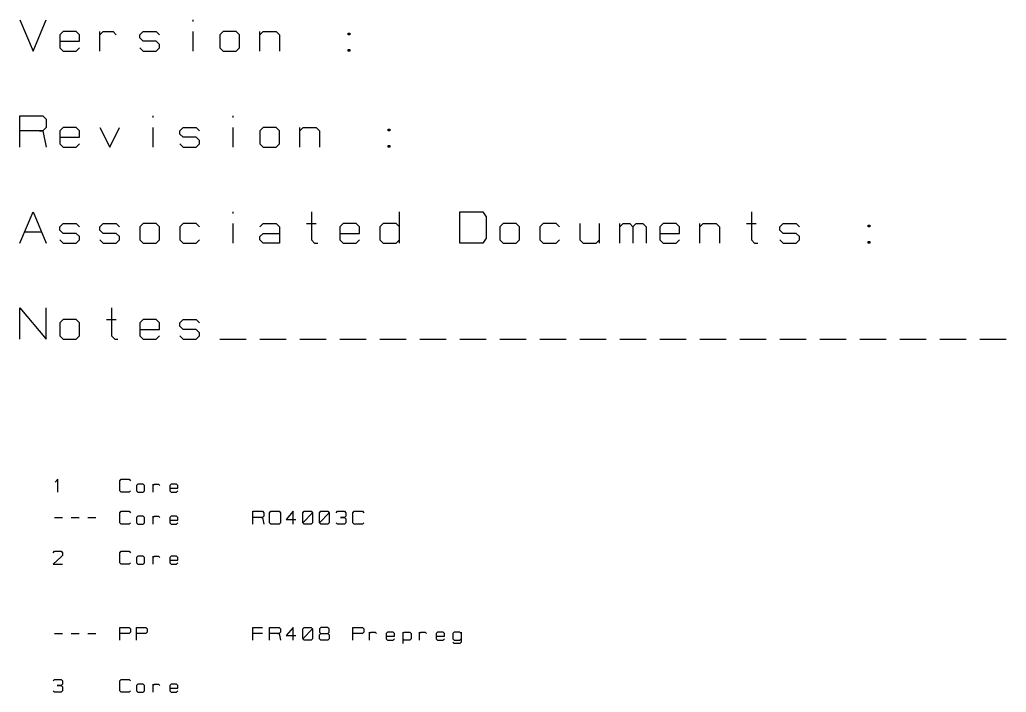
# Model space of a CAD drawing. Extents: x 0 to 291, y 0 to 144.
# Drawn here: x 0 to 49.33, y 71.77 to 105.39 of the extents above; entities that cross this region are included whole.
import ezdxf

# ---------------------------------------------------------------- set-up
doc = ezdxf.new("R2010")
doc.units = 0

msp = doc.modelspace()

# ---------------------------------------------------------------- linework, layer by layer
at = {"layer": 'StackupLayer'}
for p, q in [((0, 105.392), (0.664, 103.815)), ((0.664, 103.815), (1.328, 105.392)), ((8.664, 105.309), (8.664, 105.392)), ((2.166, 104.811), (2, 104.645)), ((2, 104.645), (2, 103.981)), ((2.83, 104.811), (2.166, 104.811)), ((2.996, 104.645), (2.83, 104.811)), ((2.996, 104.313), (2.996, 104.645)), ((4, 103.815), (4, 104.811)), ((4, 104.645), (4.166, 104.811)), ((4.166, 104.811), (4.664, 104.811)), ((4.664, 104.811), (4.83, 104.645)), ((6, 104.645), (6.166, 104.811)), ((6, 104.479), (6, 104.645)), ((6.166, 104.811), (6.83, 104.811)), ((6.83, 104.811), (6.996, 104.645)), ((8.664, 103.815), (8.664, 104.811)), ((10.166, 104.811), (10, 104.645)), ((10, 104.645), (10, 103.981)), ((10.83, 104.811), (10.166, 104.811)), ((10.996, 104.645), (10.83, 104.811)), ((10.996, 103.981), (10.996, 104.645)), ((12, 103.815), (12, 104.811)), ((12, 104.645), (12.166, 104.811)), ((12.166, 104.811), (12.83, 104.811)), ((12.83, 104.811), (12.996, 104.645)), ((12.996, 104.645), (12.996, 103.815)), ((16.415, 104.645), (16.415, 104.728)), ((16.415, 104.728), (16.498, 104.728)), ((16.498, 104.645), (16.415, 104.645)), ((16.498, 104.728), (16.498, 104.645)), ((2, 104.313), (2.996, 104.313)), ((6.166, 104.313), (6, 104.479)), ((6.83, 104.313), (6.166, 104.313)), ((6.996, 104.147), (6.83, 104.313)), ((6.996, 103.981), (6.996, 104.147)), ((2, 103.981), (2.166, 103.815)), ((2.166, 103.815), (2.83, 103.815)), ((2.83, 103.815), (2.996, 103.981)), ((6, 103.981), (6.166, 103.815)), ((6.166, 103.815), (6.83, 103.815)), ((6.83, 103.815), (6.996, 103.981)), ((10, 103.981), (10.166, 103.815)), ((10.166, 103.815), (10.83, 103.815)), ((10.83, 103.815), (10.996, 103.981)), ((16.415, 103.815), (16.415, 103.898)), ((16.415, 103.898), (16.498, 103.898)), ((16.498, 103.815), (16.415, 103.815)), ((16.498, 103.898), (16.498, 103.815)), ((0, 99.015), (0, 100.592)), ((0, 100.592), (1.162, 100.592)), ((1.162, 100.592), (1.328, 100.426)), ((1.328, 100.426), (1.328, 100.011)), ((6.664, 100.509), (6.664, 100.592)), ((10.664, 100.509), (10.664, 100.592)), ((1.162, 99.845), (0, 99.845)), ((0.996, 99.845), (1.162, 99.845)), ((1.328, 100.011), (1.162, 99.845)), ((1.162, 99.845), (1.328, 99.015)), ((2.166, 100.011), (2, 99.845)), ((2, 99.845), (2, 99.181)), ((2.83, 100.011), (2.166, 100.011)), ((2.996, 99.845), (2.83, 100.011)), ((2.996, 99.513), (2.996, 99.845)), ((4, 100.011), (4.498, 99.015)), ((4.498, 99.015), (4.996, 100.011)), ((6.664, 99.015), (6.664, 100.011)), ((8, 99.845), (8.166, 100.011)), ((8, 99.679), (8, 99.845)), ((8.166, 99.513), (8, 99.679)), ((8.166, 100.011), (8.83, 100.011)), ((8.83, 100.011), (8.996, 99.845)), ((10.664, 99.015), (10.664, 100.011)), ((12.166, 100.011), (12, 99.845)), ((12, 99.845), (12, 99.181)), ((12.83, 100.011), (12.166, 100.011)), ((12.996, 99.845), (12.83, 100.011)), ((12.996, 99.181), (12.996, 99.845)), ((14, 99.015), (14, 100.011)), ((14, 99.845), (14.166, 100.011)), ((14.166, 100.011), (14.83, 100.011)), ((14.83, 100.011), (14.996, 99.845)), ((14.996, 99.845), (14.996, 99.015)), ((18.415, 99.845), (18.415, 99.928)), ((18.415, 99.928), (18.498, 99.928)), ((18.498, 99.845), (18.415, 99.845)), ((18.498, 99.928), (18.498, 99.845)), ((2, 99.513), (2.996, 99.513)), ((2, 99.181), (2.166, 99.015)), ((2.83, 99.015), (2.996, 99.181)), ((8, 99.181), (8.166, 99.015)), ((8.83, 99.513), (8.166, 99.513)), ((8.996, 99.347), (8.83, 99.513)), ((8.83, 99.015), (8.996, 99.181)), ((8.996, 99.181), (8.996, 99.347)), ((12, 99.181), (12.166, 99.015)), ((12.83, 99.015), (12.996, 99.181)), ((2.166, 99.015), (2.83, 99.015)), ((8.166, 99.015), (8.83, 99.015)), ((12.166, 99.015), (12.83, 99.015)), ((18.415, 99.015), (18.415, 99.098)), ((18.415, 99.098), (18.498, 99.098)), ((18.498, 99.015), (18.415, 99.015)), ((18.498, 99.098), (18.498, 99.015)), ((0, 94.215), (0.664, 95.792)), ((0.664, 95.792), (1.328, 94.215)), ((10.664, 95.709), (10.664, 95.792)), ((14.581, 95.792), (14.581, 94.381)), ((18.996, 94.215), (18.996, 95.792)), ((22, 94.215), (22, 95.792)), ((22, 95.792), (23.162, 95.792)), ((23.162, 95.792), (23.328, 95.543)), ((36.581, 95.792), (36.581, 94.381)), ((2, 95.045), (2.166, 95.211)), ((2.166, 95.211), (2.83, 95.211)), ((2.83, 95.211), (2.996, 95.045)), ((4, 95.045), (4.166, 95.211)), ((4.166, 95.211), (4.83, 95.211)), ((4.83, 95.211), (4.996, 95.045)), ((6.166, 95.211), (6, 95.045)), ((6.83, 95.211), (6.166, 95.211)), ((6.996, 95.045), (6.83, 95.211)), ((8.166, 95.211), (8, 95.045)), ((8.83, 95.211), (8.166, 95.211)), ((8.996, 95.045), (8.83, 95.211)), ((10.664, 94.215), (10.664, 95.211)), ((12, 95.045), (12.166, 95.211)), ((12.166, 95.211), (12.83, 95.211)), ((12.83, 95.211), (12.996, 95.045)), ((14.332, 95.211), (14.83, 95.211)), ((16.166, 95.211), (16, 95.045)), ((16.83, 95.211), (16.166, 95.211)), ((16.996, 95.045), (16.83, 95.211)), ((18.166, 95.211), (18, 95.045)), ((18.83, 95.211), (18.166, 95.211)), ((18.996, 95.045), (18.83, 95.211)), ((23.328, 95.543), (23.328, 94.464)), ((24.166, 95.211), (24, 95.045)), ((24.83, 95.211), (24.166, 95.211)), ((24.996, 95.045), (24.83, 95.211)), ((26.166, 95.211), (26, 95.045)), ((26.83, 95.211), (26.166, 95.211)), ((26.996, 95.045), (26.83, 95.211)), ((28, 95.211), (28, 94.381)), ((28.996, 94.215), (28.996, 95.211)), ((30, 94.215), (30, 95.211)), ((30, 95.045), (30.166, 95.211)), ((30.166, 95.211), (30.498, 95.211)), ((30.498, 95.211), (30.664, 95.045)), ((30.664, 95.045), (30.83, 95.211)), ((30.83, 95.211), (31.162, 95.211)), ((31.162, 95.211), (31.328, 95.045)), ((32.166, 95.211), (32, 95.045)), ((32.83, 95.211), (32.166, 95.211)), ((32.996, 95.045), (32.83, 95.211)), ((34, 94.215), (34, 95.211)), ((34, 95.045), (34.166, 95.211)), ((34.166, 95.211), (34.83, 95.211)), ((34.83, 95.211), (34.996, 95.045)), ((36.332, 95.211), (36.83, 95.211)), ((38, 95.045), (38.166, 95.211)), ((38.166, 95.211), (38.83, 95.211)), ((38.83, 95.211), (38.996, 95.045)), ((0.249, 94.796), (1.079, 94.796)), ((2, 94.879), (2, 95.045)), ((2.166, 94.713), (2, 94.879)), ((2.83, 94.713), (2.166, 94.713)), ((2.996, 94.547), (2.83, 94.713)), ((4, 94.879), (4, 95.045)), ((4.166, 94.713), (4, 94.879)), ((4.83, 94.713), (4.166, 94.713)), ((4.996, 94.547), (4.83, 94.713)), ((6, 95.045), (6, 94.381)), ((6.996, 94.381), (6.996, 95.045)), ((8, 95.045), (8, 94.381)), ((12, 94.547), (12.166, 94.713)), ((12.166, 94.713), (12.996, 94.713)), ((12.996, 95.045), (12.996, 94.215)), ((16, 95.045), (16, 94.381)), ((16, 94.713), (16.996, 94.713)), ((16.996, 94.713), (16.996, 95.045)), ((18, 95.045), (18, 94.381)), ((24, 95.045), (24, 94.381)), ((24.996, 94.381), (24.996, 95.045)), ((26, 95.045), (26, 94.381)), ((30.664, 95.045), (30.664, 94.215)), ((31.328, 95.045), (31.328, 94.215)), ((32, 95.045), (32, 94.381)), ((32, 94.713), (32.996, 94.713)), ((32.996, 94.713), (32.996, 95.045)), ((34.996, 95.045), (34.996, 94.215)), ((38, 94.879), (38, 95.045)), ((38.166, 94.713), (38, 94.879)), ((38.83, 94.713), (38.166, 94.713)), ((38.996, 94.547), (38.83, 94.713)), ((42.415, 95.045), (42.415, 95.128)), ((42.415, 95.128), (42.498, 95.128)), ((42.498, 95.045), (42.415, 95.045)), ((42.498, 95.128), (42.498, 95.045)), ((2, 94.381), (2.166, 94.215)), ((2.83, 94.215), (2.996, 94.381)), ((2.996, 94.381), (2.996, 94.547)), ((4, 94.381), (4.166, 94.215)), ((4.83, 94.215), (4.996, 94.381)), ((4.996, 94.381), (4.996, 94.547)), ((6, 94.381), (6.166, 94.215)), ((6.83, 94.215), (6.996, 94.381)), ((8, 94.381), (8.166, 94.215)), ((8.83, 94.215), (8.996, 94.381)), ((12, 94.381), (12, 94.547)), ((12.166, 94.215), (12, 94.381)), ((12.996, 94.381), (12.996, 94.215)), ((14.581, 94.381), (14.747, 94.215)), ((16, 94.381), (16.166, 94.215)), ((16.83, 94.215), (16.996, 94.381)), ((18, 94.381), (18.166, 94.215)), ((18.83, 94.215), (18.996, 94.381)), ((23.328, 94.464), (23.162, 94.215)), ((24, 94.381), (24.166, 94.215)), ((24.83, 94.215), (24.996, 94.381)), ((26, 94.381), (26.166, 94.215)), ((26.83, 94.215), (26.996, 94.381)), ((28, 94.381), (28.166, 94.215)), ((28.83, 94.215), (28.996, 94.381)), ((32, 94.381), (32.166, 94.215)), ((32.83, 94.215), (32.996, 94.381)), ((36.581, 94.381), (36.747, 94.215)), ((38, 94.381), (38.166, 94.215)), ((38.83, 94.215), (38.996, 94.381)), ((38.996, 94.381), (38.996, 94.547)), ((42.415, 94.215), (42.415, 94.298)), ((42.415, 94.298), (42.498, 94.298)), ((42.498, 94.298), (42.498, 94.215)), ((2.166, 94.215), (2.83, 94.215)), ((4.166, 94.215), (4.83, 94.215)), ((6.166, 94.215), (6.83, 94.215)), ((8.166, 94.215), (8.83, 94.215)), ((12.996, 94.215), (12.166, 94.215)), ((14.747, 94.215), (14.913, 94.215)), ((16.166, 94.215), (16.83, 94.215)), ((18.166, 94.215), (18.83, 94.215)), ((23.162, 94.215), (22, 94.215)), ((24.166, 94.215), (24.83, 94.215)), ((26.166, 94.215), (26.83, 94.215)), ((28.166, 94.215), (28.83, 94.215)), ((32.166, 94.215), (32.83, 94.215)), ((36.747, 94.215), (36.913, 94.215)), ((38.166, 94.215), (38.83, 94.215)), ((42.498, 94.215), (42.415, 94.215)), ((0, 89.415), (0, 90.992)), ((0, 90.992), (1.328, 89.415)), ((1.328, 89.415), (1.328, 90.992)), ((4.581, 90.992), (4.581, 89.581)), ((2.166, 90.411), (2, 90.245)), ((2.83, 90.411), (2.166, 90.411)), ((2.996, 90.245), (2.83, 90.411)), ((4.332, 90.411), (4.83, 90.411)), ((6.166, 90.411), (6, 90.245)), ((6.83, 90.411), (6.166, 90.411)), ((6.996, 90.245), (6.83, 90.411)), ((8, 90.245), (8.166, 90.411)), ((8.166, 90.411), (8.83, 90.411)), ((8.83, 90.411), (8.996, 90.245)), ((2, 90.245), (2, 89.581)), ((2.996, 89.581), (2.996, 90.245)), ((6, 90.245), (6, 89.581)), ((6, 89.913), (6.996, 89.913)), ((6.996, 89.913), (6.996, 90.245)), ((8, 90.079), (8, 90.245)), ((8.166, 89.913), (8, 90.079)), ((8.83, 89.913), (8.166, 89.913)), ((8.996, 89.747), (8.83, 89.913)), ((2, 89.581), (2.166, 89.415)), ((2.166, 89.415), (2.83, 89.415)), ((2.83, 89.415), (2.996, 89.581)), ((4.581, 89.581), (4.747, 89.415)), ((4.747, 89.415), (4.913, 89.415)), ((6, 89.581), (6.166, 89.415)), ((6.166, 89.415), (6.83, 89.415)), ((6.83, 89.415), (6.996, 89.581)), ((8, 89.581), (8.166, 89.415)), ((8.166, 89.415), (8.83, 89.415)), ((8.83, 89.415), (8.996, 89.581)), ((8.996, 89.581), (8.996, 89.747)), ((10, 89.415), (11.328, 89.415)), ((12, 89.415), (13.328, 89.415)), ((14, 89.415), (15.328, 89.415)), ((16, 89.415), (17.328, 89.415)), ((18, 89.415), (19.328, 89.415)), ((20, 89.415), (21.328, 89.415)), ((22, 89.415), (23.328, 89.415)), ((24, 89.415), (25.328, 89.415)), ((26, 89.415), (27.328, 89.415)), ((28, 89.415), (29.328, 89.415)), ((30, 89.415), (31.328, 89.415)), ((32, 89.415), (33.328, 89.415)), ((34, 89.415), (35.328, 89.415)), ((36, 89.415), (37.328, 89.415)), ((38, 89.415), (39.328, 89.415)), ((40, 89.415), (41.328, 89.415)), ((42, 89.415), (43.328, 89.415)), ((44, 89.415), (45.328, 89.415)), ((46, 89.415), (47.328, 89.415)), ((48, 89.415), (49.328, 89.415)), ((1.904, 82.416), (1.768, 82.28)), ((1.904, 81.77), (1.904, 82.416)), ((4.998, 82.348), (5.066, 82.416)), ((5.066, 82.416), (5.474, 82.416)), ((5.474, 82.416), (5.542, 82.348)), ((4.998, 81.838), (4.998, 82.348)), ((5.899, 82.178), (5.831, 82.11)), ((5.831, 82.11), (5.831, 81.838)), ((6.171, 82.178), (5.899, 82.178)), ((6.239, 82.11), (6.171, 82.178)), ((6.239, 81.838), (6.239, 82.11)), ((6.664, 81.77), (6.664, 82.178)), ((6.664, 82.11), (6.732, 82.178)), ((6.732, 82.178), (6.936, 82.178)), ((6.936, 82.178), (7.004, 82.11)), ((7.565, 82.178), (7.497, 82.11)), ((7.497, 82.11), (7.497, 81.838)), ((7.497, 81.974), (7.905, 81.974)), ((7.837, 82.178), (7.565, 82.178)), ((7.905, 82.11), (7.837, 82.178)), ((7.905, 81.974), (7.905, 82.11)), ((5.066, 81.77), (4.998, 81.838)), ((5.474, 81.77), (5.066, 81.77)), ((5.542, 81.838), (5.474, 81.77)), ((5.831, 81.838), (5.899, 81.77)), ((5.899, 81.77), (6.171, 81.77)), ((6.171, 81.77), (6.239, 81.838)), ((7.497, 81.838), (7.565, 81.77)), ((7.565, 81.77), (7.837, 81.77)), ((7.837, 81.77), (7.905, 81.838)), ((1.734, 80.51), (2.142, 80.51)), ((2.567, 80.51), (2.975, 80.51)), ((3.4, 80.51), (3.808, 80.51)), ((4.998, 80.748), (5.066, 80.816)), ((4.998, 80.238), (4.998, 80.748)), ((5.066, 80.816), (5.474, 80.816)), ((5.474, 80.816), (5.542, 80.748)), ((5.899, 80.578), (5.831, 80.51)), ((5.831, 80.51), (5.831, 80.238)), ((6.171, 80.578), (5.899, 80.578)), ((6.239, 80.51), (6.171, 80.578)), ((6.239, 80.238), (6.239, 80.51)), ((6.664, 80.17), (6.664, 80.578)), ((6.664, 80.51), (6.732, 80.578)), ((6.732, 80.578), (6.936, 80.578)), ((6.936, 80.578), (7.004, 80.51)), ((7.565, 80.578), (7.497, 80.51)), ((7.497, 80.51), (7.497, 80.238)), ((7.837, 80.578), (7.565, 80.578)), ((7.905, 80.51), (7.837, 80.578)), ((7.905, 80.374), (7.905, 80.51)), ((11.662, 80.17), (11.662, 80.816)), ((11.662, 80.816), (12.138, 80.816)), ((12.138, 80.51), (11.662, 80.51)), ((12.07, 80.51), (12.138, 80.51)), ((12.138, 80.816), (12.206, 80.748)), ((12.206, 80.578), (12.138, 80.51)), ((12.138, 80.51), (12.206, 80.17)), ((12.206, 80.748), (12.206, 80.578)), ((12.495, 80.748), (12.563, 80.816)), ((12.495, 80.238), (12.495, 80.748)), ((12.563, 80.816), (12.971, 80.816)), ((12.971, 80.816), (13.039, 80.748)), ((13.039, 80.748), (13.039, 80.238)), ((13.668, 80.816), (13.328, 80.408)), ((13.328, 80.408), (13.804, 80.408)), ((13.668, 80.17), (13.668, 80.816)), ((14.161, 80.748), (14.229, 80.816)), ((14.161, 80.238), (14.161, 80.748)), ((14.161, 80.238), (14.637, 80.748)), ((14.229, 80.816), (14.569, 80.816)), ((14.569, 80.816), (14.637, 80.748)), ((14.637, 80.748), (14.637, 80.238)), ((14.994, 80.748), (15.062, 80.816)), ((14.994, 80.238), (14.994, 80.748)), ((14.994, 80.238), (15.47, 80.748)), ((15.062, 80.816), (15.402, 80.816)), ((15.402, 80.816), (15.47, 80.748)), ((15.47, 80.748), (15.47, 80.238)), ((15.827, 80.748), (15.895, 80.816)), ((15.895, 80.816), (16.235, 80.816)), ((16.235, 80.51), (16.031, 80.51)), ((16.031, 80.51), (16.235, 80.51)), ((16.235, 80.816), (16.303, 80.748)), ((16.303, 80.578), (16.235, 80.51)), ((16.235, 80.51), (16.303, 80.442)), ((16.303, 80.748), (16.303, 80.578)), ((16.303, 80.442), (16.303, 80.238)), ((16.66, 80.748), (16.728, 80.816)), ((16.66, 80.238), (16.66, 80.748)), ((16.728, 80.816), (17.136, 80.816)), ((17.136, 80.816), (17.204, 80.748)), ((5.066, 80.17), (4.998, 80.238)), ((5.474, 80.17), (5.066, 80.17)), ((5.542, 80.238), (5.474, 80.17)), ((5.831, 80.238), (5.899, 80.17)), ((5.899, 80.17), (6.171, 80.17)), ((6.171, 80.17), (6.239, 80.238)), ((7.497, 80.374), (7.905, 80.374)), ((7.497, 80.238), (7.565, 80.17)), ((7.565, 80.17), (7.837, 80.17)), ((7.837, 80.17), (7.905, 80.238)), ((12.563, 80.17), (12.495, 80.238)), ((12.971, 80.17), (12.563, 80.17)), ((13.039, 80.238), (12.971, 80.17)), ((14.229, 80.17), (14.161, 80.238)), ((14.569, 80.17), (14.229, 80.17)), ((14.637, 80.238), (14.569, 80.17)), ((15.062, 80.17), (14.994, 80.238)), ((15.402, 80.17), (15.062, 80.17)), ((15.47, 80.238), (15.402, 80.17)), ((15.895, 80.17), (15.827, 80.238)), ((16.235, 80.17), (15.895, 80.17)), ((16.303, 80.238), (16.235, 80.17)), ((16.728, 80.17), (16.66, 80.238)), ((17.136, 80.17), (16.728, 80.17)), ((17.204, 80.238), (17.136, 80.17)), ((1.666, 78.748), (1.734, 78.816)), ((2.074, 78.544), (1.666, 78.17)), ((1.734, 78.816), (2.074, 78.816)), ((2.074, 78.816), (2.142, 78.748)), ((2.142, 78.612), (2.074, 78.544)), ((2.142, 78.748), (2.142, 78.612)), ((4.998, 78.748), (5.066, 78.816)), ((4.998, 78.238), (4.998, 78.748)), ((5.066, 78.816), (5.474, 78.816)), ((5.474, 78.816), (5.542, 78.748)), ((5.899, 78.578), (5.831, 78.51)), ((5.831, 78.51), (5.831, 78.238)), ((6.171, 78.578), (5.899, 78.578)), ((6.239, 78.51), (6.171, 78.578)), ((6.239, 78.238), (6.239, 78.51)), ((6.664, 78.17), (6.664, 78.578)), ((6.664, 78.51), (6.732, 78.578)), ((6.732, 78.578), (6.936, 78.578)), ((6.936, 78.578), (7.004, 78.51)), ((7.565, 78.578), (7.497, 78.51)), ((7.497, 78.51), (7.497, 78.238)), ((7.837, 78.578), (7.565, 78.578)), ((7.905, 78.51), (7.837, 78.578)), ((7.905, 78.374), (7.905, 78.51)), ((1.666, 78.17), (2.142, 78.17)), ((5.066, 78.17), (4.998, 78.238)), ((5.474, 78.17), (5.066, 78.17)), ((5.542, 78.238), (5.474, 78.17)), ((5.831, 78.238), (5.899, 78.17)), ((5.899, 78.17), (6.171, 78.17)), ((6.171, 78.17), (6.239, 78.238)), ((7.497, 78.374), (7.905, 78.374)), ((7.497, 78.238), (7.565, 78.17)), ((7.565, 78.17), (7.837, 78.17)), ((7.837, 78.17), (7.905, 78.238)), ((4.998, 74.37), (4.998, 75.016)), ((4.998, 75.016), (5.474, 75.016)), ((5.474, 75.016), (5.542, 74.948)), ((5.831, 74.37), (5.831, 75.016)), ((5.831, 75.016), (6.307, 75.016)), ((6.307, 75.016), (6.375, 74.948)), ((11.662, 74.37), (11.662, 75.016)), ((11.662, 75.016), (12.138, 75.016)), ((12.495, 74.37), (12.495, 75.016)), ((12.495, 75.016), (12.971, 75.016)), ((12.971, 75.016), (13.039, 74.948)), ((13.668, 75.016), (13.328, 74.608)), ((13.668, 74.37), (13.668, 75.016)), ((14.161, 74.948), (14.229, 75.016)), ((14.229, 75.016), (14.569, 75.016)), ((14.569, 75.016), (14.637, 74.948)), ((15.062, 75.016), (14.994, 74.948)), ((15.402, 75.016), (15.062, 75.016)), ((15.47, 74.948), (15.402, 75.016)), ((16.66, 74.37), (16.66, 75.016)), ((16.66, 75.016), (17.136, 75.016)), ((17.136, 75.016), (17.204, 74.948)), ((1.734, 74.71), (2.142, 74.71)), ((2.567, 74.71), (2.975, 74.71)), ((3.4, 74.71), (3.808, 74.71)), ((5.474, 74.71), (4.998, 74.71)), ((5.542, 74.778), (5.474, 74.71)), ((5.542, 74.948), (5.542, 74.778)), ((6.307, 74.71), (5.831, 74.71)), ((6.375, 74.778), (6.307, 74.71)), ((6.375, 74.948), (6.375, 74.778)), ((12.138, 74.71), (11.662, 74.71)), ((12.971, 74.71), (12.495, 74.71)), ((12.903, 74.71), (12.971, 74.71)), ((13.039, 74.778), (12.971, 74.71)), ((12.971, 74.71), (13.039, 74.37)), ((13.039, 74.948), (13.039, 74.778)), ((13.328, 74.608), (13.804, 74.608)), ((14.161, 74.438), (14.161, 74.948)), ((14.161, 74.438), (14.637, 74.948)), ((14.637, 74.948), (14.637, 74.438)), ((14.994, 74.948), (14.994, 74.778)), ((14.994, 74.778), (15.062, 74.71)), ((14.994, 74.642), (15.062, 74.71)), ((14.994, 74.438), (14.994, 74.642)), ((15.062, 74.71), (15.402, 74.71)), ((15.062, 74.71), (15.402, 74.71)), ((15.402, 74.71), (15.47, 74.778)), ((15.402, 74.71), (15.47, 74.642)), ((15.47, 74.778), (15.47, 74.948)), ((15.47, 74.642), (15.47, 74.438)), ((17.136, 74.71), (16.66, 74.71)), ((17.204, 74.778), (17.136, 74.71)), ((17.204, 74.948), (17.204, 74.778)), ((17.493, 74.37), (17.493, 74.778)), ((17.493, 74.71), (17.561, 74.778)), ((17.561, 74.778), (17.765, 74.778)), ((17.765, 74.778), (17.833, 74.71)), ((18.394, 74.778), (18.326, 74.71)), ((18.326, 74.71), (18.326, 74.438)), ((18.326, 74.574), (18.734, 74.574)), ((18.666, 74.778), (18.394, 74.778)), ((18.734, 74.71), (18.666, 74.778)), ((18.734, 74.574), (18.734, 74.71)), ((19.159, 74.778), (19.159, 74.2)), ((19.159, 74.71), (19.227, 74.778)), ((19.227, 74.778), (19.499, 74.778)), ((19.499, 74.778), (19.567, 74.71)), ((19.567, 74.71), (19.567, 74.438)), ((19.992, 74.37), (19.992, 74.778)), ((19.992, 74.71), (20.06, 74.778)), ((20.06, 74.778), (20.264, 74.778)), ((20.264, 74.778), (20.332, 74.71)), ((20.893, 74.778), (20.825, 74.71)), ((20.825, 74.71), (20.825, 74.438)), ((20.825, 74.574), (21.233, 74.574)), ((21.165, 74.778), (20.893, 74.778)), ((21.233, 74.71), (21.165, 74.778)), ((21.233, 74.574), (21.233, 74.71)), ((21.726, 74.778), (21.658, 74.71)), ((21.658, 74.71), (21.658, 74.438)), ((21.998, 74.778), (21.726, 74.778)), ((22.066, 74.71), (21.998, 74.778)), ((22.066, 74.778), (22.066, 74.268)), ((14.229, 74.37), (14.161, 74.438)), ((14.569, 74.37), (14.229, 74.37)), ((14.637, 74.438), (14.569, 74.37)), ((15.062, 74.37), (14.994, 74.438)), ((15.402, 74.37), (15.062, 74.37)), ((15.47, 74.438), (15.402, 74.37)), ((18.326, 74.438), (18.394, 74.37)), ((18.394, 74.37), (18.666, 74.37)), ((18.666, 74.37), (18.734, 74.438)), ((19.227, 74.37), (19.159, 74.438)), ((19.499, 74.37), (19.227, 74.37)), ((19.567, 74.438), (19.499, 74.37)), ((20.825, 74.438), (20.893, 74.37)), ((20.893, 74.37), (21.165, 74.37)), ((21.165, 74.37), (21.233, 74.438)), ((21.658, 74.438), (21.726, 74.37)), ((21.726, 74.2), (21.658, 74.268)), ((21.726, 74.37), (21.998, 74.37)), ((21.998, 74.2), (21.726, 74.2)), ((21.998, 74.37), (22.066, 74.438)), ((22.066, 74.268), (21.998, 74.2)), ((1.666, 72.348), (1.734, 72.416)), ((1.734, 72.416), (2.074, 72.416)), ((2.074, 72.11), (1.87, 72.11)), ((1.87, 72.11), (2.074, 72.11)), ((2.074, 72.416), (2.142, 72.348)), ((2.142, 72.178), (2.074, 72.11)), ((2.074, 72.11), (2.142, 72.042)), ((2.142, 72.348), (2.142, 72.178)), ((2.142, 72.042), (2.142, 71.838)), ((4.998, 72.348), (5.066, 72.416)), ((4.998, 71.838), (4.998, 72.348)), ((5.066, 72.416), (5.474, 72.416)), ((5.474, 72.416), (5.542, 72.348)), ((5.899, 72.178), (5.831, 72.11)), ((5.831, 72.11), (5.831, 71.838)), ((6.171, 72.178), (5.899, 72.178)), ((6.239, 72.11), (6.171, 72.178)), ((6.239, 71.838), (6.239, 72.11)), ((6.664, 71.77), (6.664, 72.178)), ((6.664, 72.11), (6.732, 72.178)), ((6.732, 72.178), (6.936, 72.178)), ((6.936, 72.178), (7.004, 72.11)), ((7.565, 72.178), (7.497, 72.11)), ((7.497, 72.11), (7.497, 71.838)), ((7.837, 72.178), (7.565, 72.178)), ((7.905, 72.11), (7.837, 72.178)), ((7.905, 71.974), (7.905, 72.11)), ((1.734, 71.77), (1.666, 71.838)), ((2.074, 71.77), (1.734, 71.77)), ((2.142, 71.838), (2.074, 71.77)), ((5.066, 71.77), (4.998, 71.838)), ((5.474, 71.77), (5.066, 71.77)), ((5.542, 71.838), (5.474, 71.77)), ((5.831, 71.838), (5.899, 71.77)), ((5.899, 71.77), (6.171, 71.77)), ((6.171, 71.77), (6.239, 71.838)), ((7.497, 71.974), (7.905, 71.974)), ((7.497, 71.838), (7.565, 71.77)), ((7.565, 71.77), (7.837, 71.77)), ((7.837, 71.77), (7.905, 71.838))]:
    msp.add_line(p, q, dxfattribs=at)

doc.saveas('drawing.dxf')
